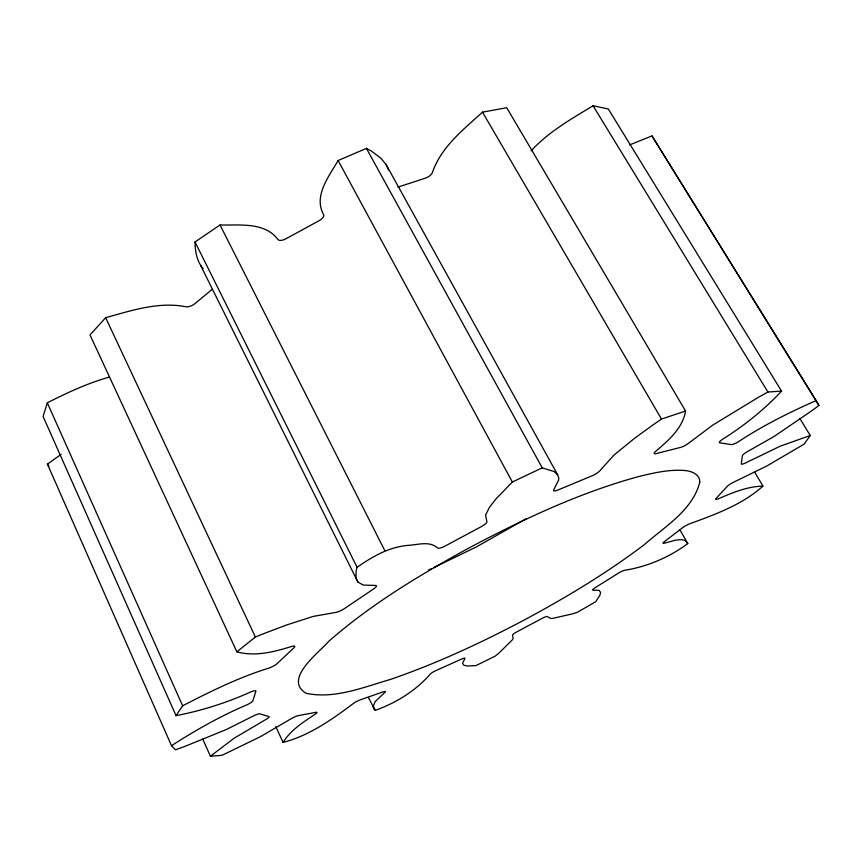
<?xml version="1.0" encoding="UTF-8"?>
<svg xmlns="http://www.w3.org/2000/svg" width="862" height="862" viewBox="0 0 862 862"><rect width="100%" height="100%" fill="white"/><g stroke="black" fill="none" stroke-linecap="round" stroke-linejoin="round"><path stroke-width="1.29" d="M397.867 187.119L424.664 178.423A6.918 3.06 -30.3 0 0 432.336 172.756C440.988 147.057 463.196 129.753 482.494 112.146L506.727 107.728L685.581 411.045C682.607 428.489 668.222 440.697 655.465 451.483A7.23 1.605 -29.5 0 0 656.445 453.541L680.172 447.507A7.133 1.552 -29.7 0 0 688.943 443.003L712.497 425.268L758.732 397.134L767.923 392.027L781.554 391.122L608.313 108.989L593.067 105.767C571.28 118.956 548.534 131.864 531.143 150.807M685.581 411.045L661.477 419.051L652.803 425.052L634.583 438.295L613.895 455.125L599.995 470.641A7.413 1.713 -29 0 1 591.429 476.072L558.673 489.713A7.467 1.746 -28.7 0 1 553.63 489.939L558.598 480.209L558.781 477.914L557.639 474.79L386.176 164.685L380.832 158.145L371.414 151.087L366.415 148.383L338.109 160.515C328.993 176.441 313.111 195.954 323.724 214.886A7.015 3.179 -28 0 1 318.574 220.995L286.367 238.537A7.004 3.179 -27.2 0 1 278.124 239.744C264.86 221.674 239.625 225.51 220.036 224.982L195.027 241.963L357.073 567.271L356.125 570.827L355.931 577.766L357.87 582.012L363.193 585.072L375.584 585.449A7.446 1.735 -26.8 0 1 373.203 589.199L344.897 608.292A7.381 1.692 -26.5 0 1 335.544 612.473L313.315 616.384L286.884 624.885L265.302 633.02L255.367 637.018L236.878 651.834L90.014 334.93L105.649 317.679C131.714 310.514 158.888 301.344 186.192 306.818A6.896 3.028 -25 0 0 195.178 303.413L212.203 289.373M109.075 377.157C87.558 383.213 67.214 392.749 47.302 402.791L43.1 416.475L176.042 715.643C201.816 710.708 226.921 702.692 250.842 691.906A6.799 1.39 -25.7 0 1 255.831 691.41L252.922 700.623A6.659 1.336 -25.7 0 1 246.877 704.857C220.51 716.042 195.545 730.211 171.506 745.705L47.442 464.144L61.062 454.382M275.732 726.537L283.102 742.408C290.699 729.985 303.424 722.033 315.255 714.189A5.819 1.034 -26.3 0 0 315.621 712.389L298.564 715.589A5.937 1.077 -26.2 0 0 291.14 718.746L260.356 736.708L222.008 755.306L210.414 756.233L202.732 739.068M176.042 715.643L182.647 705.784C210.587 691.421 238.871 677.327 268.987 668.072A7.079 1.53 -25.9 0 0 277.392 663.352L293.716 647.987A7.187 1.584 -26 0 0 291.959 646.36C274.342 651.844 255.238 656.887 236.878 651.834M799.699 418.296L810.269 435.515L804.095 444.145L766.9 465.954L733.853 482.095A5.991 1.088 -29.5 0 0 727.162 486.491L716.182 498.322A5.872 1.056 -29.4 0 0 718.283 498.829C732.484 492.698 747.257 486.47 762.967 486.093L754.692 472.236M781.554 391.122C764.185 409.709 744.208 425.677 722.679 439.189A6.864 1.422 -29.9 0 0 719.932 442.863L731.181 444.577A6.734 1.368 -29.9 0 0 738.432 441.7C762.978 425.526 789.333 412.381 816.206 400.561L818.9 405.463L812.198 410.463L774.162 436.42L747.688 451.472A6.422 1.239 -29.8 0 0 742.344 455.879L741.342 463.745A6.282 1.196 -29.7 0 0 746.136 462.657L780.239 446.171L810.269 435.515M557.639 474.79L553.943 471.46L542.22 467.84L512.351 482.009L495.865 499.066L489.541 507.201L485.575 515.013L486.89 521.801A7.521 1.789 -27.9 0 1 480.64 526.994L446.01 545.571A7.51 1.778 -27.5 0 1 437.821 548.135C430.041 540.948 419.147 544.461 409.859 545.247C389.915 546.443 373.138 556.162 357.073 567.271M762.967 486.093C742.408 504.647 715.417 514.355 689.719 523.794A5.646 0.981 -29 0 0 682.715 527.673L664.613 541.465A5.56 0.959 -28.9 0 0 664.171 543.243L675.743 540.086L681.68 539.644L684.956 540.388L687.779 543.566C669.397 557.24 647.362 566.668 624.702 570.267A5.409 0.916 -28.5 0 0 618.151 573.316L595.588 587.453A5.366 0.905 -28.3 0 0 592.927 590.168L599.144 590.384L600.598 592.431L599.952 595.189L595.696 601.73L577.195 612.386L572.508 613.863L552.359 618.463L550.549 618.42L547.273 616.535A5.312 0.894 -27.9 0 0 541.767 618.55L517.071 631.738A5.312 0.894 -27.8 0 0 512.545 635.078L513.138 638.386L512.405 639.787L498.85 653.17L495.262 656.101L476.007 665.593L467.247 666.014L464.036 665.313L462.495 663.32L464.93 658.503A5.344 0.905 -27.4 0 0 460.922 659.355L436.291 670.42A5.387 0.916 -27.2 0 0 430.267 674.073C415.796 690.828 395.917 702.929 375.239 710.385L368.322 697.455M210.414 756.233L234.076 738.249L265.604 719.651A6.217 1.164 -25.9 0 0 268.75 716.516L260.087 713.898A6.357 1.218 -25.8 0 0 253.234 716.031L226.415 729.5L183.487 746.945L175.492 749.821L171.506 745.705M526.434 518.536L476.815 546.68L433.521 567.756M428.436 570.019L431.862 568.511M629.54 144.935L651.984 135.927L816.206 400.561M283.102 742.408C309.329 735.642 332.118 719.393 353.582 703.349A5.603 0.97 -26.6 0 1 360.628 699.718L382.857 691.949A5.517 0.948 -26.8 0 1 384.905 692.38L375.164 701.571L373.084 706.883L374.194 709.512M195.027 241.963C195.211 251.241 196.676 261.401 203.12 268.513M47.442 464.144L48.875 466.223M818.9 405.463L651.984 135.927M593.067 105.767L767.923 392.027M482.494 112.146L661.477 419.051M679.762 529.57L687.779 543.566M366.415 148.383L542.22 467.84M338.109 160.515L512.351 482.009M220.036 224.982L384.754 550.538M200.803 265.787L357.87 582.012M374.065 707.971L375.239 710.385M105.649 317.679L255.367 637.018M386.176 164.685L388.6 170.04M47.302 402.791L182.647 705.784M699.793 481.955C693.048 510.002 664.882 526.499 644.517 544.482C607.441 572.594 567.476 596.698 526.563 618.754C482.645 642.125 437.39 663.277 390.314 679.471C363.311 687.262 334.639 699.308 306.161 693.307C282.628 679.375 319.436 652.232 328.831 641.253C371.285 604.046 420.009 574.814 469.348 547.769C523.374 519.183 579.189 492.848 638.311 476.654C653.493 472.947 669.106 469.219 684.848 470.523C691.313 470.964 699.901 474.219 699.793 481.955"/></g></svg>
